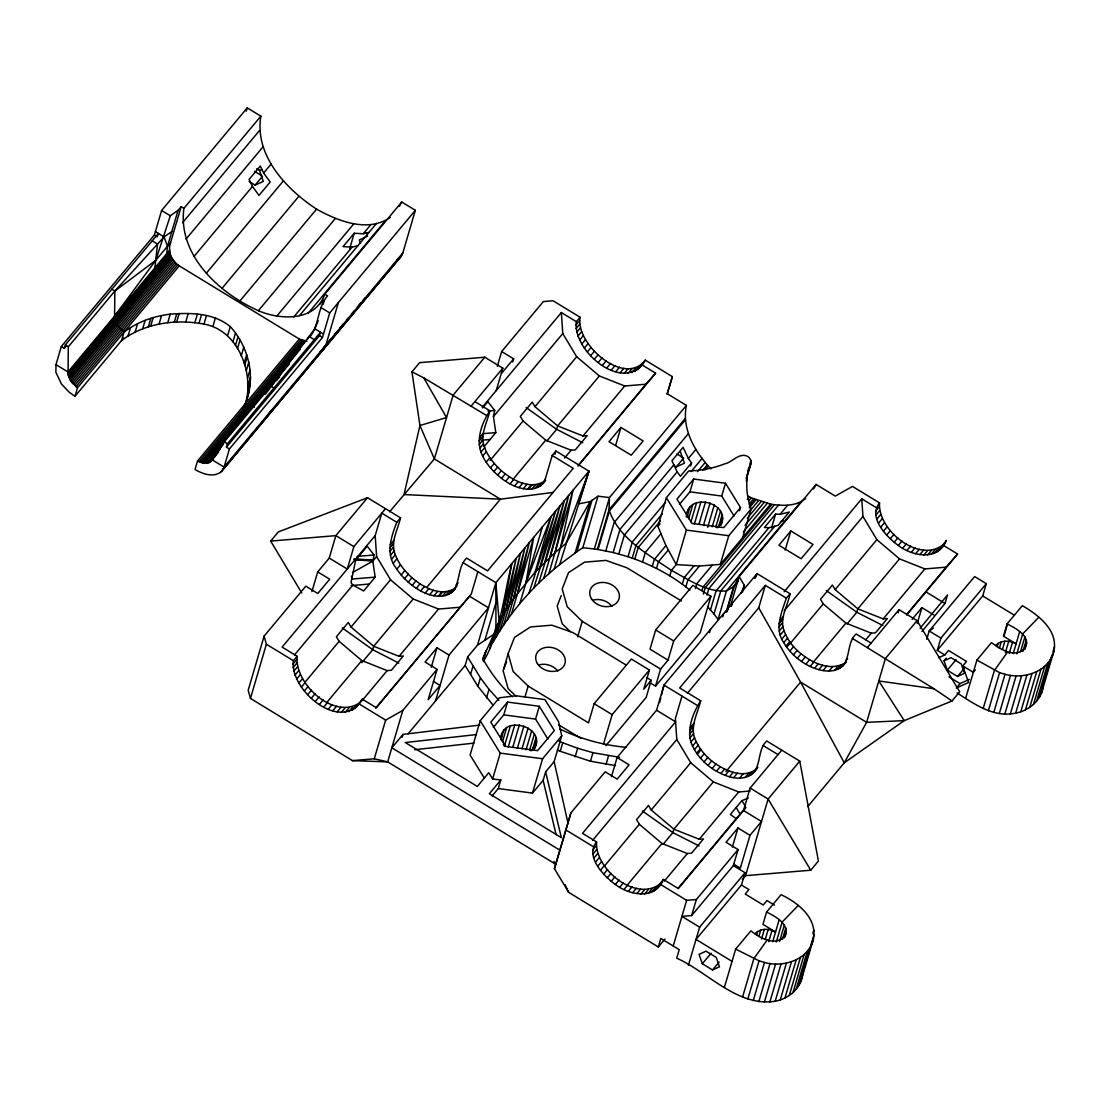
<?xml version="1.0" encoding="UTF-8"?>
<svg xmlns="http://www.w3.org/2000/svg" width="1110" height="1110" viewBox="0 0 1110 1110"><rect width="100%" height="100%" fill="white"/><g stroke="black" fill="none" stroke-linecap="round" stroke-linejoin="round"><path stroke-width="1.5" d="M171.828 231.532L164.072 236.902L114.857 291.028L68.32 346.792L68.029 374.486L71.096 381.521L77.492 387.806L74.98 396.339L68.931 391.969L61.397 383.907L55.889 372.28L55.986 364.649L61.314 346.542L154.387 235.029L161.616 210.47L247.252 107.864L260.864 116.161C254.356 155.469 286.158 189.13 316.572 209.138C337.981 221.056 367.868 233.031 390.234 217.393M246.503 400.044C252.913 369.63 237.054 330.003 203.976 324.092C175.838 318.848 144.772 322.996 121.517 340.576L124.029 332.056L117.632 325.757L114.566 318.723L114.857 291.028L155.705 260.392L170.593 242.549L181.166 206.654L183.927 208.347C177.447 254.981 219.253 293.29 258.366 310.717C280.344 320.179 315.337 321.623 324.8 294.192L401.737 202.006L415.348 210.303L402.805 252.969L400.682 256.882L221.958 471.001C214.535 478.23 202.769 474.123 195.041 469.516L197.552 460.983L299.339 339.05L306.915 341.269M756.076 769.702C744.158 785.949 720.501 775.529 707.958 765.387C700.41 759.226 694.222 751.276 690.906 742.049C686.965 728.077 693.334 712.162 700.715 700.771L679.695 687.964L765.331 585.372L786.352 598.165C781.634 612.359 773.92 629.314 784.076 643.12C788.391 650.46 794.538 656.593 801.503 661.463C814.032 670.246 836.302 677.655 846.361 661.518L840.325 667.942M757.006 768.578C743.395 779.9 723.692 770.215 711.69 760.919C705.238 755.674 699.869 749.139 696.261 741.633C688.769 728.326 697.538 713.841 700.715 700.771M844.058 663.489C828.102 671.952 809.107 661.296 797.133 650.404C791.361 644.841 786.712 638.083 783.993 630.522C779.289 618.02 787.836 605.741 790.07 593.711L757.048 573.592L663.974 685.106L656.579 710.233L617.104 757.519L611.457 776.695M243.256 408.064C256.951 381.438 250.027 348.304 230.283 326.604C213.564 312.881 190.781 312.576 170.246 314.172C153.679 316.183 137.39 321.9 124.029 332.056M299.339 339.05L179.265 265.873C171.606 260.975 167.374 251.471 170.593 242.549M745.656 807.927L678.349 888.569L663.35 879.425C655.51 900.279 629.314 895.326 615.342 884.49C603.618 875.915 584.706 856.476 596.583 841.921L582.514 833.346L675.601 721.833L656.579 710.233M661.99 882.145C638.389 904.511 594.544 869.907 596.583 841.921M939.379 549.936L946.317 540.404C938.477 561.258 912.281 556.318 898.295 545.482C886.585 536.893 867.673 517.454 879.55 502.913L852.466 486.402L835.289 496.114L816.072 484.418L739.135 576.589L734.279 586.135L727.008 610.861M944.957 543.137C921.355 565.503 877.511 530.885 879.55 502.913M805.735 498.39C796.203 506.632 782.259 505.896 770.59 504.176L720.321 564.393L699.494 566.031L676.24 564.574L665.931 545.579L657.925 526.376L666.361 497.696L688.699 470.931C700.798 470.64 712.897 468.434 724.178 464.022C732.322 462.592 739.191 451.895 747.821 456.488C755.605 461.774 746.267 470.917 747.196 478.049C745.976 488.469 747.474 499.125 751.095 508.949L742.659 537.629M710.927 468.85C695.082 452.228 681.526 429.14 686.396 405.386L667.179 393.675L672.355 376.637L645.257 360.126C624.902 395.132 572.288 351.509 576.367 321.692L580.086 317.238L553.071 300.768L543.345 301.573L501.651 351.537L497.294 366.314M154.873 267.871L157.523 244.117L152.195 240.87M166.653 253.746L167.485 246.281L178.058 210.387L181.166 206.654M435.481 701.02L449.009 655.08L488.469 607.794L469.447 596.195L376.359 707.722L362.29 699.147C342.019 734.279 289.266 690.42 293.401 660.714L297.119 656.246L282.12 647.102L375.194 535.589L381.798 513.153L396.811 522.297C391.275 536.463 385.461 553.501 395.438 567.182C400.835 575.577 407.953 582.847 416.319 588.314C427.336 595.848 446.206 601.564 455.433 588.383M360.556 702.2C334.693 721.056 294.4 684.19 297.119 656.246M645.257 360.126C624.5 387.348 575.16 344.003 580.086 317.238M802.558 974.413C801.226 988.427 788.447 998.833 775.182 1001.234C737.345 1007.145 708.208 972.18 676.698 958.18L679.209 949.647L660.811 938.436L658.299 946.969L568.625 892.329L554.389 868.561L570.942 812.825L605.186 771.797L617.202 779.109L629.106 764.832L617.104 757.519M800.851 981.601L813.394 939.213C817.695 918.206 797.799 902.527 781.079 894.688L766.552 912.087L762.945 924.353L775.557 932.039C769.341 928.321 760.294 928.057 755.133 933.718M1043.275 684.773C1042.554 699.397 1029.511 710.622 1015.705 713.078C993.783 718.073 974.441 704.017 957.014 692.931M1041.374 693.445L1053.917 651.043C1058.288 629.967 1038.072 614.898 1022.338 605.644L1007.075 623.931L1003.468 636.183L1016.08 643.869C1009.85 640.165 1000.818 639.901 995.656 645.548M451.395 592.782L455.114 588.314C440.781 597.208 423.229 587.37 411.963 577.713C404.942 571.317 398.656 563.741 395.34 554.736C390.012 542.36 397.824 529.789 400.53 517.843L367.507 497.724L278.346 531.912L270.687 541.083L301.767 592.976M545.718 480.214C535.395 496.073 513.319 487.942 501.54 478.341C492.757 471.445 484.945 462.717 480.977 452.145C476.148 438.284 482.253 422.119 489.885 410.783L474.872 401.64M540.75 485.722L544.469 481.254C530.15 490.148 512.584 480.311 501.318 470.654C494.311 464.257 488.012 456.682 484.695 447.677C479.367 435.3 487.193 422.73 489.885 410.783M492.937 642.468L496.309 636.668L502.525 615.537L511.779 563.602C503.538 596.556 500.707 631.743 483.405 661.615M496.309 636.668L499.833 630.924L506.049 609.806L516.122 558.399L502.525 615.537L495.948 627.233L489.732 648.351M534.77 748.293C546.717 725.094 498.182 714.077 501.609 740.578M686.369 516.969C686.896 491.119 731.892 502.289 720.931 525.266M784.576 937.45C791.111 924.81 775.779 916.513 766.552 912.087M1007.075 623.931C1015.331 628.052 1032.591 636.876 1024.475 648.656C1014.665 658.729 1000.179 648.962 991.438 642.662L976.925 660.062L965.686 698.218M352.522 572.566L372.807 561.119L374.084 554.986L367.257 546.203L355.713 560.023L351.01 582.653L352.855 585.025L363.636 590.964L375.18 577.131L372.807 561.119L376.609 556.568L375.194 535.589M484.265 446.428L495.809 432.609L493.437 416.597L494.713 410.464L487.887 401.667L482.642 407.953M499.833 630.924L503.524 625.277L509.74 604.159L520.493 553.168L506.049 609.806L502.525 615.537M548.867 573.69L554.195 569.083L560.411 547.965L573.038 490.218L548.867 573.69C531.69 588.924 516.386 606.268 503.524 625.277M507.367 619.713L513.597 598.581L524.863 547.924L509.74 604.159L506.049 609.806M511.377 614.218L517.593 593.101L529.234 542.679L513.597 598.581L509.74 604.159M513.597 598.581L535.159 572.066L555.083 552.572L568.681 495.421L543.664 578.407M659.631 702.616L660.811 697.843M661.602 694.666L663.974 685.106L696.983 705.225M549.88 557.289L564.324 500.652L538.614 583.236M544.83 562.118L559.953 505.882L533.702 588.161M539.918 567.043L555.569 511.127L528.943 593.184M517.593 593.101L533.619 537.434L526.071 582.389L551.184 516.386L535.159 572.066M61.314 346.542L64.311 348.373L65.31 344.96L158.397 233.447L157.731 235.722M128.011 336.08L130.522 327.547M135.087 332.154L137.598 323.62M178.058 210.387L170.302 215.756L155.705 260.392L114.524 316.197M142.663 328.824L145.174 320.291M148.365 326.895L150.877 318.362M150.669 326.118L153.18 317.585M159.063 324.078L161.574 315.545M167.735 322.705L170.246 314.172M174.298 322.205L176.809 313.672M176.656 322.025L179.168 313.492M246.281 111.153L247.252 107.864M185.717 322.025L188.228 313.492M194.847 322.719L197.358 314.185M198.981 323.343L201.493 314.81M203.976 324.092L206.488 315.559M213.009 326.132L215.52 317.599M271.076 164.127L263.639 173.049L270.16 182.026L258.991 195.416L252.47 186.425L249.126 179.39L260.295 166L263.639 173.049M227.772 335.137L230.283 326.604M232.975 341.769L235.486 333.236M235.445 345.557L237.956 337.024M237.471 348.693L239.982 340.159M241.217 355.852L243.728 347.319M244.172 363.164L246.684 354.631M244.727 365.121L247.239 356.587M246.309 370.587L248.82 362.054M226.412 447.163L227.411 443.75L320.499 332.223L319.486 335.636L226.412 447.163L229.409 448.981L224.081 467.088L221.958 471.001M247.613 378.052L250.125 369.519M248.085 385.489L250.596 376.956M247.988 387.598L250.485 379.065M247.71 392.843L250.222 384.31M244.45 407.037L249.015 391.511M309.732 337.107C319.555 325.175 317.21 307.387 327.561 295.87L324.8 294.192M323.024 304.487L324.453 299.603M229.409 448.981L322.497 337.468L329.725 312.909L415.348 210.303M349.664 248.709L354.215 233.253L363.248 233.752L369.089 232.295L376.526 223.374M338.411 302.489L325.854 345.154L323.745 349.067L320.124 351.717M367.507 497.724L335.858 535.63L329.254 558.066L317.724 571.9L329.725 579.212L317.807 593.489L305.805 586.163L264.097 636.127L248.168 690.281L250.444 698.426L352.494 760.628L387.681 761.876L555.791 864.315L554.389 868.561M250.444 698.426L266.386 644.244L264.097 636.127M311.924 591.602L317.724 571.9M385.517 508.699L353.868 546.606L347.277 569.042L329.254 558.066M352.494 760.628L374.278 758.796L385.669 720.112L402.833 710.386L437.09 669.358L425.088 662.032L436.993 647.768L449.009 655.08M496.198 390.609L502.802 368.187L484.792 357.212L419.608 362.665L411.949 371.836L419.941 425.505L434.357 458.929L500.402 499.181L553.03 492.452M402.833 710.386L387.681 761.876L374.278 758.796M402.167 737.262L402.999 734.418L479.798 725.066M512.709 362.04L513.652 358.849L501.651 351.537M431.249 667.277L436.993 647.768M453.574 590.617C460.289 580.835 457.792 566.586 466.575 558.08L487.581 570.887L573.218 468.295L552.197 455.488L555.93 451.021L588.952 471.153L578.504 503.898L590.242 501.567L597.985 496.198L609.459 497.571L686.396 405.386M437.09 669.358L428.155 699.716L440.073 685.439L433.399 681.373M477.855 571.692L471.25 594.127L375.582 708.166M408.147 733.779L465.145 665.473L467.657 656.94L477.466 645.201L493.881 634.282L482.725 658.508C490.509 672.702 500.416 685.772 512.348 696.733M477.466 645.201L495.865 582.667L588.952 471.153L559.662 564.574L554.195 569.083M470.571 674.367L473.082 665.833M484.89 640.248L495.906 602.855M482.961 660.173L485.264 652.347M483.377 659.881L486.152 650.488M493.062 705.155L477.897 686.355L480.408 677.821L467.657 656.94M552.197 455.488L545.607 477.924L542.929 483.558M554.986 454.226L555.93 451.021M486.513 697.871L489.024 689.338L480.408 677.821M492.021 796.05L498.279 788.558L532.481 793.109L543.123 780.372L545.634 771.838L554.14 761.64L561.743 735.819L558.552 721.653L544.913 699.605L516.053 695.762L499.347 697.802L480.2 720.737L470.099 755.077L484.473 778.332M519.855 603.521L542.402 526.903M626.068 665.001L572.857 632.561L551.85 625.18L530.483 626.942L514.485 637.376L508.144 653.707L503.121 670.773L508.13 688.602L516.219 696.442M493.312 727.411L503.787 714.868L507.548 702.075L539.321 706.293L554.348 730.588L537.587 750.651L505.813 746.433L490.8 722.138L507.548 702.075M500.957 736.402L501.9 733.211M500.985 739.579L503.801 730.019M502.497 741.785L506.715 727.438M498.279 788.558L500.79 780.025L492.632 778.942L500.235 753.121L480.2 720.737M504.356 746.378L510.461 725.663M508.2 747.127L514.776 724.802M524.975 696.955L528.18 686.091L513.153 671.536L508.144 653.707M512.792 747.238L519.355 724.927M517.343 748.334L523.906 726.023M575.077 553.058L590.242 501.567L565.878 543.456L555.083 552.572M559.662 564.574L576.853 551.739L592.005 500.249M522.019 748.737L528.11 728.007M576.853 551.739L582.833 547.674L597.985 496.198M526.057 749.888L531.676 730.755M615.662 445.29L620.92 427.406L643.134 440.934L631.229 455.211L609.015 441.683L620.92 427.406M547.924 739.093L535.561 719.086L539.321 706.293M529.678 750.013L534.368 734.071M532.245 750.499L536.005 737.748M534.104 749.472L536.449 741.508M594.308 549.048L609.459 497.571L609.015 509.809L597.374 549.367L582.833 547.674M598.054 549.492L609.432 510.836L685.356 419.871M577.672 636.835L582.237 621.322L567.224 606.754L562.215 588.924L568.556 572.607L584.554 562.159L605.921 560.397L626.914 567.793L681.373 600.968M532.481 793.109L542.596 758.754L561.743 735.819M605.755 551.032L614.121 522.588L688.297 433.719M597.374 549.367L613.164 552.516L619.977 529.373L673.853 464.812M615.384 765.622L590.437 761.21L560.259 751.303L562.756 742.77L558.455 740.786M618.756 554.084L624.319 535.173L677.183 471.847L671.925 460.747L683.094 447.358L688.353 458.458L691.558 462.87L690.656 465.936M667.138 394.369L672.355 376.637M689.893 590.118C671.703 575.077 650.377 564.158 628.038 556.693L632.381 541.93L665.625 502.108M632.2 558.219L635.961 545.412L662.337 513.819M575.146 756.826L577.658 748.293L562.756 742.77M634.781 559.163L638.181 547.577L660.408 520.951M646.769 677.613L651.195 680.305L643.758 689.227L649.405 670.038L631.396 659.062L594.155 703.671L588.508 722.86L528.18 686.091M642.537 562.007L645.368 552.391L660.977 533.688M570.942 812.825L555.791 864.315L553.973 861.416M590.437 761.21L592.948 752.677L619.463 757.297M652.278 566.461L654.331 559.482L665.931 545.579M603.438 744.311L612.165 714.646L649.405 670.038M656.496 568.389L658.452 561.771L668.303 549.963M605.991 764.415L608.502 755.882M679.473 504.37L689.948 491.827L693.708 479.034L725.482 483.252L740.509 507.548L739.565 510.753M686.646 514.957L688.061 510.17M687.145 516.538L689.962 506.979M669.816 575.785L671.397 570.373L676.24 564.574L686.396 530.094L666.361 497.696M655.566 686.133L700.244 632.603L710.913 596.334L692.904 585.358L655.677 629.967L650.016 649.17L668.04 660.145L660.589 669.066L655.566 686.133L649.655 682.525M688.658 518.745L692.876 504.398M690.989 521.755L696.622 502.622M694.361 524.087L700.937 501.775M651.195 680.305L646.173 697.371L605.852 745.684M698.953 524.211L705.516 501.9M682.331 584.124L684.273 577.505L694.138 565.698M703.504 525.294L710.067 502.983M685.841 586.913L687.895 579.933L699.494 566.031M668.04 660.145L673.687 640.942L710.913 596.334M707.708 527.292L714.271 504.967M712.218 526.848L717.837 507.714M734.085 516.053L721.722 496.045L725.482 483.252M695.36 588.522L696.775 583.721L712.384 565.018M715.839 526.972L720.529 511.044M718.406 527.458L722.166 514.707M720.737 524.85L722.624 518.467M702.047 590.395L703.019 587.093L771.908 504.55M703.379 594.044L705.266 587.648L774.503 504.703M706.959 595.113L708.888 588.55L778.679 504.925M720.321 564.393L728.757 535.714L751.095 508.949M747.64 471.75L749.07 466.88M750.027 463.633L750.984 460.386M681.984 696.081L675.38 718.517L676.795 739.496L690.697 762.709L713.355 781.912L738.719 791.971L750.166 791.014M746.281 478.188L751.165 461.885M746.35 479.076L750.859 463.328M746.253 481.227L747.196 478.049M710.455 609.959L716.019 591.061L768.883 527.722L778.082 525.432L789.252 512.057L780.053 514.346L775.612 514.096L764.443 527.472L768.883 527.722M800.615 502.15L726.426 591.019L718.059 619.477L714.008 613.969L720.82 590.825L774.697 526.279M709.554 632.617L710.511 629.342M726.065 612.304L733.654 586.524L738.053 581.251M730.338 606.49L739.135 576.589L744.394 585.414L742.437 592.06M756.118 576.728L757.048 573.592L754.758 578.199M771.561 527.861L775.612 514.096M687.367 693.292L758.727 607.794L765.331 585.372M785.186 550.102L790.833 530.941L813.047 544.483L801.129 558.746L778.915 545.218L790.833 530.941M673.201 945.997L686.632 900.349L696.358 899.544L738.067 849.58L726.051 842.268L737.97 827.991L749.985 835.317L740.314 868.159L733.641 864.093M688.408 965.325L699.633 927.155L681.928 916.374L691.655 915.57L696.358 899.544M732.35 847.11L737.97 827.991M781.759 750.166L750.11 788.072L743.506 810.508L761.515 821.483L749.985 835.317M742.382 879.495L745.573 875.665L810.758 870.212L818.417 861.027L799.769 761.141L766.746 741.008C757.728 749.264 761.196 764.041 753.274 773.046M691.655 915.57L733.349 865.606L738.067 849.58M732.045 961.371L696.025 939.421L741.452 885.003L745.06 872.737L733.349 865.606M745.573 875.665L768.12 799.047L799.769 761.141M724.428 987.276L735.653 949.119L750.915 930.818C759.462 938.075 777.971 947.995 785.547 934.134M756.632 934.787L757.589 931.554M758.824 936.535L760.725 930.069M742.645 996.766L753.884 958.61L767.052 940.17M761.488 939.06L764.346 929.347M842.629 665.986C850.551 656.981 847.083 642.204 856.115 633.949L871.114 643.106M747.849 998.958L759.074 960.802L735.653 949.119M765.345 939.157L768.203 929.445M768.689 941.696L772.033 930.36M753.26 1000.609L764.485 962.453C783.313 967.809 808.371 959.956 813.394 939.213M772.699 941.738L779.164 919.774M758.796 1001.664L770.021 963.508M776.306 941.988L782.162 922.077L798.27 905.427M779.539 941.46L784.423 924.866M782.37 939.559L785.797 927.946M764.36 1002.136L775.599 963.979M784.215 937.742L786.171 931.11M769.854 1001.983L781.093 963.827M775.182 1001.234L786.421 963.078M780.247 999.902L791.472 961.746M898.101 612.845L899.044 609.64L917.054 620.629L959.692 691.78L952.033 700.951L904.234 720.626L844.252 762.82L807.692 806.609M784.95 997.987L796.189 959.831M789.224 995.545L800.449 957.389M792.97 992.617L804.195 954.461M796.134 989.246L807.372 951.09M812.839 933.579L813.81 930.263M798.839 985.597L810.064 947.441M803.238 971.278L805.68 962.994M806.651 959.664L810.078 948.051M811.049 944.735L813.977 934.787M917.207 623.57L921.897 607.628L933.912 614.954M926.753 639.263L929.195 630.966L974.622 576.548L986.318 583.68L982.711 595.945L937.284 650.363L944.79 654.942L948.523 650.474L966.533 661.449L962.8 665.917L968.544 682.483L956.279 688.089L960.011 683.621L969.21 679.431M921.966 631.479L944.985 603.493L947.496 594.96L920.093 628.274M937.284 650.363L940.905 638.111L986.318 583.68M997.155 646.63L998.098 643.398M999.347 648.379L1001.248 641.899M1003.898 636.446L1007.505 624.181M983.169 708.61L994.407 670.454L1007.575 652.014M1002.496 649.281L1004.869 641.178M988.358 710.802L999.597 672.646L976.925 660.062M1005.396 652.611L1008.726 641.289M1009.212 653.526L1012.542 642.204M993.783 712.44L1005.008 674.283C1023.836 679.639 1048.881 671.8 1053.917 651.043M1013.222 653.582L1019.688 631.604M999.319 713.508L1010.544 675.352M1016.829 653.832L1022.685 633.921L1038.793 617.271M1020.548 651.639L1024.946 636.71M1022.893 651.404L1026.306 639.79M1004.883 713.966L1016.122 675.81M1024.738 649.586L1026.695 642.94M1010.378 713.827L1021.616 675.671M1015.705 713.078L1026.944 674.922M1020.77 711.732L1031.995 673.576M1025.474 709.831L1036.698 671.675M1029.747 707.389L1040.972 669.233M1033.493 704.462L1044.718 666.291M1036.657 701.09L1047.896 662.934M1039.362 697.427L1050.587 659.271M1045.218 678.141L1052.058 654.914M1053.029 651.598L1054.5 646.617M722.679 616.813L723.678 613.58M727.022 611.541L728.049 608.322L726.897 611.582M362.29 699.147L356.837 706.668M731.351 606.282L732.42 603.091M560.411 547.965L588.952 471.153M503.704 669.288L506.59 661.865M561.23 595.598L557.192 605.991L562.201 623.82L570.29 631.659M270.618 411.324L266.872 416.736M744.394 585.414L740.967 593.42M265.262 394.397L314.81 328.768L318.223 320.748M754.828 578.102L757.048 573.592M663.35 879.425L656.412 888.957M307.442 339.341L308.969 336.413L314.296 339.646M399.406 206.321L401.737 202.006M813.63 488.941L816.072 484.418M535.714 745.115L530.885 750.887M721.875 522.075L717.06 527.847M227.411 443.75L224.414 441.919L212.079 459.762C209.138 464.951 201.881 463.342 197.552 460.983M64.311 348.373L66.531 345.723M183.927 208.347L260.864 116.161M182.512 222.763L259.462 130.578M169.761 250.027L67.987 371.961L55.986 364.649M67.918 373.182L169.691 251.249M68.029 374.486L169.802 252.553M68.307 375.846L170.094 253.912M68.764 377.247L170.538 255.314M69.389 378.663L171.162 256.729M185.994 239.122L262.945 146.936M70.166 380.106L171.939 258.158M71.096 381.521L172.869 259.587M72.164 382.908L173.937 260.975M73.343 384.24L175.13 262.307M74.647 385.517L176.421 263.583M76.021 386.71L177.808 264.777M77.492 387.806L179.265 265.873M74.98 396.339L123.723 337.94M194.139 256.313L252.47 186.425M249.084 181.471L255.092 185.134L262.543 176.213M206.391 273.157L283.327 180.972M221.903 288.503L298.84 196.317M239.635 301.323L316.572 209.138M258.366 310.717L335.303 218.545M276.82 316.072L353.757 223.887M354.215 233.253L343.046 246.628L352.078 247.128L357.906 245.671L369.089 232.295M293.748 317.002L352.078 247.128M363.248 233.752L370.698 224.83M299.575 315.545L357.906 245.671M307.997 313.464L384.934 221.278M319.68 304.362L322.982 300.408M199.12 461.718L300.893 339.785M200.674 462.329L302.447 340.395M202.214 462.773L303.987 340.839M203.713 463.064L305.486 341.131M205.142 463.203L300.283 349.206M206.502 463.175L289.488 363.733M207.75 462.981L223.263 444.402M276.39 380.758L279.706 376.789M208.902 462.634L219.974 449.356M209.915 462.135L215.451 455.488M210.789 461.483L218.545 452.186M323.426 347.763L325.632 345.141M328.921 341.186L331.127 338.55M334.415 334.596L336.621 331.973M339.91 328.019L343.212 324.065M346.514 320.11L348.707 317.488M352.009 313.533L354.201 310.897M357.503 306.943L360.792 303.002M362.998 300.366L365.19 297.73M402.805 252.969L224.081 467.088L212.079 459.762M220.335 472.499L345.196 322.913M347.388 320.277L350.691 316.322M352.883 313.686L356.185 309.745M358.377 307.109L400.682 256.882M223.221 469.183L401.931 255.064M484.792 357.212L453.144 395.118L434.357 458.929L389.61 511.793M471.153 406.094L502.802 368.187M501.734 373.127L513.652 358.849M482.239 407.342L561.355 312.548L576.367 321.692M396.811 522.297L400.53 517.843M294.525 654.9L352.855 585.025M493.437 416.597L562.77 333.541L561.355 312.548M390.207 544.732L393.925 540.279M479.562 437.673L483.28 433.219M292.984 664.016L296.703 659.548M389.749 548.021L393.467 543.553M479.104 440.961L482.822 436.494M575.951 324.994L579.67 320.54M389.832 551.559L393.55 547.105M479.187 444.5L482.906 440.046M293.096 667.554L296.828 663.1M576.062 328.546L579.795 324.078M293.748 671.3L297.48 666.846M390.456 555.305L394.175 550.851M479.811 448.246L483.53 443.792M576.714 332.292L580.447 327.825M391.608 559.204L395.34 554.736M480.977 452.145L484.695 447.677M294.927 675.185L298.646 670.731M577.894 336.177L581.612 331.71M296.606 679.154L300.324 674.7M393.287 563.172L397.005 558.718M482.642 456.127L486.36 451.659M579.573 340.146L583.291 335.678M298.756 683.149L302.475 678.682M581.723 344.128L585.442 339.674M396.797 569.236L400.516 564.768M486.152 462.176L489.871 457.708M305.111 682.095L339.133 641.33L336.372 636.738L348.29 622.46L351.051 627.067L373.709 646.27L399.073 656.329L403.277 655.982L391.372 670.246L387.154 670.606L361.804 660.547L339.133 641.33M351.051 627.067L390.512 579.781L376.609 556.568M490.176 460.373L523.06 420.981L520.312 416.375L532.217 402.111L534.978 406.704L557.636 425.907L583 435.966L587.204 435.619L575.299 449.897L571.081 450.244L545.731 440.184L523.06 420.981M534.978 406.704L576.673 356.74L562.77 333.541M301.365 687.104L305.083 682.636M584.332 348.082L588.05 343.628M304.376 690.961L308.094 686.493M401.182 574.98L404.9 570.526M490.537 467.921L494.255 463.467M587.343 351.939L591.061 347.486M307.748 694.666L311.466 690.198M404.553 578.685L408.272 574.217M493.908 471.625L497.627 467.157M590.714 355.644L594.433 351.19M311.438 698.148L315.157 693.694M408.23 582.167L411.963 577.713M497.599 475.122L501.318 470.654M594.405 359.14L598.123 354.673M315.379 701.381L319.097 696.913M412.185 585.4L415.903 580.946M501.54 478.341L505.258 473.887M598.346 362.36L602.064 357.906M319.513 704.295L323.232 699.841M416.319 588.314L420.038 583.86M505.674 481.254L509.393 476.8M602.48 365.287L606.199 360.819M326.687 702.616L361.804 660.547M459.79 607.267L438.533 609.043L413.184 598.984L373.709 646.27L372.71 649.683L361.874 662.656M512.834 479.589L545.731 440.184M641.538 364.593L655.608 373.168L645.964 384.226L624.708 386.002L599.344 375.943L557.636 425.907L556.637 429.32L546.883 440.989M323.912 706.904L327.63 702.436M420.718 590.922L424.436 586.468M510.073 483.863L513.791 479.409M606.879 367.882L610.597 363.428M426.85 587.301L500.402 499.181L404.012 494.547L419.941 425.505L446.539 417.554L423.756 377.858L411.949 371.836M328.38 709.04L332.098 704.586M425.185 593.059L428.904 588.605M514.54 486L518.259 481.546M611.346 370.032L615.065 365.565M332.833 710.678L336.552 706.224M429.639 594.696L433.358 590.242M518.994 487.637L522.727 483.183M615.8 371.656L619.519 367.202M337.19 711.774L340.909 707.32M433.996 595.792L437.715 591.339M523.351 488.733L527.07 484.279M620.157 372.766L623.875 368.298M341.367 712.315L345.085 707.861M438.159 596.334L441.891 591.88M527.527 489.274L531.246 484.82M624.319 373.307L628.052 368.839M439.144 596.195L442.862 591.741M528.499 489.135L532.217 484.681M345.265 712.287L348.984 707.833M442.46 596.098L446.192 591.63M531.829 489.038L535.547 484.57M628.232 373.265L631.951 368.811M445.54 595.584L449.272 591.117M534.909 488.525L538.627 484.057M348.831 711.69L352.55 707.236M631.798 372.669L635.517 368.215M456.238 584.97L458.111 582.75M351.981 710.539L355.713 706.071M448.704 594.447L452.422 589.979M538.059 487.387L541.777 482.919M634.948 371.517L638.68 367.063M455.197 587.995L457.056 585.775M354.673 708.846L358.391 704.392M637.639 369.838L641.358 365.37M361.915 700.84L387.154 670.606M399.073 656.329L438.533 609.043M564.504 458.125L571.081 450.244M583 435.966L624.708 386.002M639.804 367.646L643.523 363.178M578.365 465.215L645.964 384.226M578.033 466.089L655.608 373.168M402.999 734.418L391.83 747.793L559.926 850.232M685.092 418.664L609.015 509.809C618.811 538.627 647.671 554.057 671.397 570.373C688.63 579.545 706.113 592.213 726.426 591.019L734.279 586.135L736.485 583.499M673.534 465.34L676.198 466.963L683.649 458.041L676.975 453.976M688.353 458.458L695.803 449.536M691.558 462.87L680.388 476.259L677.183 471.847M691.1 471.583L702.186 458.319M697.51 471.681L705.197 462.468M693.708 479.034L676.961 499.112L691.974 523.407L723.748 527.625L740.509 507.548M702.63 470.376L707.07 465.048M657.925 526.376L660.062 523.823M704.975 470.016L708.194 466.144M500.79 780.025L489.33 793.747L561.369 837.662L545.634 771.838M747.294 499.542L749.5 496.892M749.236 500.513L751.442 497.863L770.59 504.176M749.153 504.231L753.565 498.945M749.333 507.783L755.91 499.916M749.819 511.086L758.505 500.665M747.308 518.203L761.293 501.456M745.087 525.252L764.235 502.331M743.284 532.037L767.329 503.232M780.053 514.346L787.489 505.425M784.187 591.727L861.762 498.792L875.832 507.367M786.352 598.165L790.07 593.711M592.573 840.395L676.795 739.496M784.27 610.722L862.956 516.469L861.762 498.792M690.392 727.661L694.111 723.207M779.747 620.601L783.466 616.147M689.601 730.838L693.334 726.384M778.956 623.778L782.689 619.324M592.546 850.302L596.264 845.834M689.435 734.348L693.153 729.88M778.79 627.289L782.508 622.821M875.512 511.28L879.231 506.826M592.962 854.062L596.681 849.594M689.865 738.095L693.597 733.641M779.22 631.049L782.952 626.581M875.929 515.04L879.647 510.586M593.989 858.016L597.707 853.548M876.955 518.994L880.674 514.54M690.906 742.049L694.638 737.581M780.274 634.989L783.993 630.522M595.612 862.068L599.331 857.614M692.543 746.1L696.261 741.633M781.898 639.041L785.616 634.573M878.565 523.06L882.297 518.592M694.43 749.638L698.148 745.171M783.785 642.579L787.503 638.111M597.79 866.175L601.509 861.707M880.757 527.153L884.476 522.699M696.692 753.149L700.41 748.681M786.046 646.089L789.765 641.622M600.496 870.226L604.215 865.772M697.302 754.245L701.02 749.791M786.657 647.199L790.375 642.732M883.463 531.218L887.181 526.75M604.201 866.341L639.318 824.258L636.557 819.666L648.476 805.402L651.223 809.995L673.895 829.198L699.258 839.257L703.462 838.91L691.544 853.174L687.34 853.534L661.976 843.475L639.318 824.258M651.223 809.995L690.697 762.709M789.252 644.619L823.245 603.909L820.484 599.303L832.403 585.039L835.15 589.632L857.822 608.835L883.185 618.894L887.389 618.548L875.471 632.825L871.267 633.172L845.903 623.112L823.245 603.909M835.15 589.632L876.858 539.668L862.956 516.469M603.66 874.167L607.392 869.699M700.465 758.186L704.198 753.718M789.821 651.126L793.553 646.672M886.626 535.145L890.359 530.691M607.239 877.899L610.972 873.431M704.045 761.918L707.764 757.464M793.4 654.858L797.133 650.404M890.206 538.877L893.925 534.423M611.152 881.368L614.885 876.9M707.958 765.387L711.69 760.919M797.313 658.327L801.045 653.873M894.119 542.346L897.851 537.892M615.342 884.49L619.061 880.036M712.134 768.508L715.867 764.055M801.503 661.463L805.222 656.995M898.295 545.482L902.028 541.014M619.699 887.223L623.418 882.769M716.505 771.242L720.224 766.788M805.86 664.182L809.578 659.729M902.666 548.215L906.384 543.747M626.859 885.544L661.976 843.475M713.355 781.912L673.895 829.198L672.896 832.611L663.142 844.28M813.019 662.517L845.903 623.112M942.584 544.871L957.597 554.015L946.136 567.154L924.88 568.931L899.516 558.871L857.822 608.835L856.823 612.248L847.069 623.917M624.028 889.471L627.76 885.017M720.834 773.49L724.566 769.036M810.189 666.444L813.921 661.976M906.995 550.463L910.727 545.995M725.926 771.547L800.587 682.109L758.727 607.794M628.385 891.302L632.103 886.834M725.191 775.321L728.909 770.867M814.546 668.262L818.278 663.808M911.352 552.28L915.07 547.827M632.7 892.676L636.418 888.222M729.492 776.709L733.224 772.241M818.861 669.649L822.579 665.181M915.667 553.668L919.385 549.2M636.89 893.592L640.609 889.138M733.696 777.611L737.415 773.157M823.051 670.551L826.77 666.097M919.857 554.57L923.575 550.116M640.914 894.022L644.633 889.554M923.881 555L927.599 550.546M739.607 778.138L743.339 773.684M828.976 671.078L832.694 666.624M644.702 893.966L648.42 889.499M927.655 554.944L931.387 550.491M648.184 893.411L651.917 888.957M931.151 554.389L934.87 549.936M745.074 777.555L748.806 773.101M834.429 670.495L838.161 666.042M651.334 892.384L655.053 887.917M748.223 776.514L751.942 772.061M837.578 669.455L841.311 665.001M934.301 553.363L938.019 548.909M845.778 660.852L847.651 658.619M654.095 890.886L657.814 886.432M750.971 775.002L754.689 770.548M937.062 551.878L940.78 547.41M755.105 770.659L757.894 767.315M844.46 663.613L846.32 661.38M664.293 881.146L687.34 853.534M699.258 839.257L738.719 791.971M865.786 639.735L871.267 633.172M883.185 618.894L924.88 568.931M867.396 647.56L899.044 609.64M748.265 798.007L741.924 800.629L730.38 814.449L736.221 818.653L745.809 807.553M677.905 888.527L736.221 818.653M906.523 614.621L946.136 567.154M906.801 614.871L957.597 554.015M912.156 619.311L921.897 607.628M917.054 620.629L885.405 658.535L866.619 722.346L844.252 762.82L800.587 682.109L866.619 722.346L904.234 720.626L878.801 680.971L933.885 688.727L952.033 700.951M699.633 927.155L745.06 872.737M944.055 660.838L951.006 657.661L961.218 663.877L964.465 673.27L957.514 676.448L947.316 670.218L944.055 660.838L946.247 658.202M702.325 963.744L699.064 954.35L706.015 951.173L716.228 957.403L719.474 966.782L712.523 969.96L702.325 963.744L711.094 953.226M947.316 670.218L956.085 659.701M712.523 969.96L719.113 962.065M957.514 676.448L964.104 668.553M975.385 669.829L973.317 672.313L962.8 665.917M749.375 506.243L754.925 499.625M658.299 946.969L665.001 939.06M274.295 382.242L270.951 386.155L273.948 387.987M276.515 379.634L278.735 377.025M933.427 628.107L929.195 630.966L940.905 638.111M397.075 259.546L399.045 258.38M255.092 185.134L263.278 181.402L259.449 170.357L256.771 168.72M676.198 466.963L684.37 463.231L680.541 452.186M780.427 521.769L783.161 520.534M938.658 657.744L944.79 654.942M259.449 170.357L261.974 169.539M254.287 407.231L248.751 407.023L244.103 405.219M476.454 734.57L405.275 742.534L477.328 786.435L488.775 772.713L492.632 778.942M414.627 749.736L473.942 743.103M487.942 411.033L494.713 410.464M482.517 433.719L495.809 432.609M481.726 440.212L490.037 439.518M270.687 541.083L335.858 535.63L353.868 546.606M357.142 556.415L374.084 554.986M375.18 577.131L351.912 579.073L351.495 576.229M351.135 585.581L369.408 584.04M354.146 559.398L373.043 559.981L354.09 559.065M354.09 559.634L372.807 561.119M625.846 747.321C602.952 745.157 580.419 738.899 559.69 728.951M689.948 491.827L721.722 496.045M686.396 530.094L728.757 535.714M503.787 714.868L535.561 719.086M500.235 753.121L542.596 758.754M613.164 552.516L628.038 556.693M577.658 748.293L592.948 752.677M999.597 672.646L1005.008 674.283M759.074 960.802L764.485 962.453M557.373 749.985L560.259 751.303M747.751 496.017L751.442 497.863M882.991 625.582L856.823 612.248L826.298 590.589M699.064 845.945L672.896 832.611L642.371 810.952M582.778 442.751L556.637 429.32L526.154 407.537M398.851 663.114L372.71 649.683L342.227 627.899M423.756 377.858L486.166 415.237M982.711 595.945L1014.415 615.259M254.537 171.328L261.211 175.394M925.879 591.852L944.985 603.493M948.925 676.864L960.011 683.621M161.616 210.47L170.302 215.756M321.04 307.609L329.725 312.909M852.383 638.417L933.885 688.727M155.386 231.615L164.072 236.902L167.485 246.281M314.81 328.768L323.496 334.054M154.387 235.029L157.384 236.86M319.486 335.636L322.497 337.468M111.86 289.21L114.857 291.028M655.677 629.967L673.687 640.942M582.237 621.322L660.589 669.066M462.842 562.548L495.865 582.667L499.153 621.35M763.028 745.476L778.041 754.62M65.31 344.96L68.32 346.792M750.11 788.072L768.12 799.047L810.758 870.212M594.155 703.671L612.165 714.646M558.635 724.774L580.808 738.289M741.452 885.003L748.959 889.582L745.226 894.036L763.236 905.011L766.968 900.557L774.53 905.163M266.386 644.244L293.401 660.714M659.617 883.879L686.632 900.349M358.572 703.601L385.669 720.112M565.767 829.878L592.865 846.389M876.858 539.668L899.516 558.871M576.673 356.74L599.344 375.943M390.512 579.781L413.184 598.984M489.024 689.338L498.862 700.271M707.5 606.629L714.008 613.969M503.232 744.241L505.036 746.461M465.145 665.473L477.897 686.355M741.924 800.629L745.309 806.262M736.152 807.539L740.384 814.587M565.059 884.545L568.625 892.329M366.147 233.031L367.507 236.208L359.335 239.94L360.431 243.09M543.123 780.372L556.11 834.664M554.14 761.64L568.084 823.481M687.312 513.777L687.77 517.538M495.865 582.667L495.948 627.233M538.489 665.056A15.068 11.821 16.4 0 1 557.775 670.981M592.546 600.288A15.068 11.821 16.4 0 1 611.846 606.213M537.434 663.6A15.068 11.821 16.4 0 0 563.117 667.013A15.068 11.821 16.4 0 0 550.976 647.38A15.068 11.821 16.4 0 0 537.434 663.6M591.505 598.831A15.068 11.821 16.4 0 0 617.188 602.244A15.068 11.821 16.4 0 0 605.047 582.597A15.068 11.821 16.4 0 0 591.505 598.831"/></g></svg>
